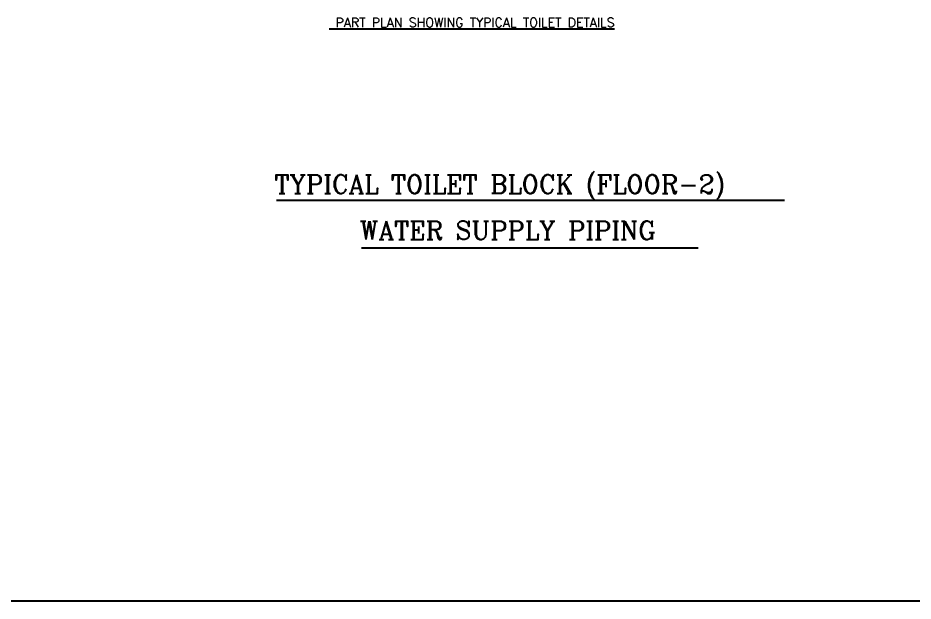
# Model space of a CAD drawing. Extents: x -437689 to -407696, y -55787 to -37037.
# Drawn here: x -431706 to -426831, y -55787 to -52609 of the extents above; entities that cross this region are included whole.
import ezdxf

# ---------------------------------------------------------------- set-up
doc = ezdxf.new("R2010")
doc.units = 0
doc.header["$LTSCALE"] = 150
doc.header["$MEASUREMENT"] = 0
doc.layers.get('0').update_dxf_attribs({"linetype": 'CONTINUOUS'})
doc.layers.add('TXT', color=7, linetype='CONTINUOUS')
doc.layers.add('WALL', color=7, linetype='CONTINUOUS')
doc.styles.add('ROMANC', font='ROMANC.SHX')
doc.styles.add('ROMAND', font='ROMAND', dxfattribs={"height": 300})

msp = doc.modelspace()

# ---------------------------------------------------------------- linework, layer by layer
at = {"linetype": 'CONTINUOUS'}
for p, q in [((-430297.5, -53601.9), (-427531.2, -53601.9)), ((-429834.4, -53861.6), (-428001.8, -53861.6))]:
    msp.add_line(p, q, dxfattribs=at)
at = {"layer": 'WALL', "color": 7, "linetype": 'CONTINUOUS', "ltscale": 900}
msp.add_line((-411439.1, -55786.7), (-437689.1, -55786.7), dxfattribs=at)

# ---------------------------------------------------------------- texts
at = {"linetype": 'CONTINUOUS', "style": 'ROMANC'}
for s, p in [('TYPICAL TOILET BLOCK (FLOOR-2)', (-430308.5, -53564.8)), ('WATER SUPPLY PIPING', (-429845.4, -53816.5))]:
    msp.add_text(s, height=100, dxfattribs=at).set_placement(p)
at = {"layer": 'TXT', "style": 'ROMAND'}
msp.add_text('%%u PART PLAN SHOWING TYPICAL TOILET DETAILS', height=50, dxfattribs=at).set_placement((-430010.1, -52658.8))

doc.saveas('drawing.dxf')
